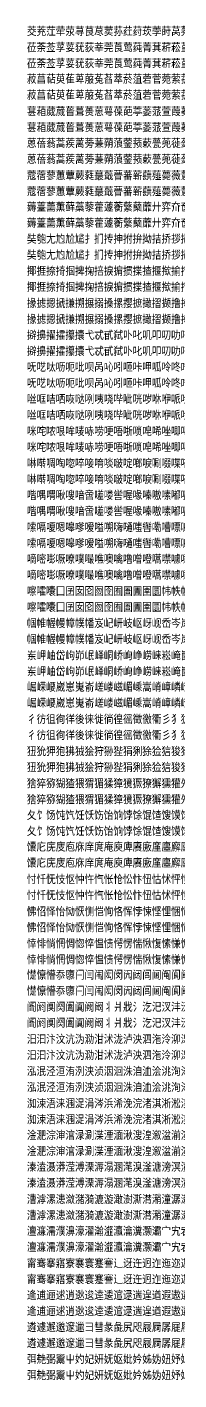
# Model space of a CAD drawing. Header units: millimetres. Extents: x 57484 to 62949, y 20083 to 192180.
# Drawn here: x 57488 to 59895, y 63260 to 84735 of the extents above; entities that cross this region are included whole.
import ezdxf

# ---------------------------------------------------------------- set-up
doc = ezdxf.new("R2010")
doc.units = ezdxf.units.MM
doc.header["$MEASUREMENT"] = 0
doc.styles.add('border', font='simplex.shx', dxfattribs={"bigfont": 'border.shx'})
doc.styles.add('gbk', font='simplex.shx', dxfattribs={"bigfont": 'gbk.shx'})

msp = doc.modelspace()

# ---------------------------------------------------------------- texts
at = {"color": 2, "style": 'gbk'}
for s, p in [('茭茺茳荦荥荨茛荩荬荪荭荮莰荸莳莴莠莪莓莜', (57485.1, 84594.4)), ('莅荼莶莩荽莸荻莘莞莨莺莼菁萁菥菘堇萘萋菝', (57485.1, 84084.4)), ('菽菖萜萸萑萆菔菟萏萃菸菹菪菅菀萦菰菡葜葑', (57485.1, 83582.4)), ('葚葙葳蒇蒈葺蒉葸萼葆葩葶蒌蒎萱葭蓁蓍蓐蓦', (57485.1, 83068.4)), ('蒽蓓蓊蒿蒺蓠蒡蒹蒴蒗蓥蓣蔌甍蔸蓰蔹蔟蔺蕖', (57485.1, 82564.4)), ('蔻蓿蓼蕙蕈蕨蕤蕞蕺瞢蕃蕲蕻薤薨薇薏蕹薮薜', (57485.1, 82052.4)), ('薅薹薷薰藓藁藜藿蘧蘅蘩蘖蘼廾弈夼奁耷奕奚', (57485.1, 81552.4)), ('奘匏尢尥尬尴扌扪抟抻拊拚拗拮挢拶挹捋捃掭', (57485.1, 81044.4)), ('揶捱捺掎掴捭掬掊捩掮掼揲揸揠揿揄揞揎摒揆', (57485.1, 80534.4)), ('掾摅摁搋搛搠搌搦搡摞撄摭撖摺撷撸撙撺擀擐', (57485.1, 80022.4)), ('擗擤擢攉攥攮弋忒甙弑卟叱叽叩叨叻吒吖吆呋', (57485.1, 79516.4)), ('呒呓呔呖呃吡呗呙吣吲咂咔呷呱呤咚咛咄呶呦', (57485.1, 79010.4)), ('咝哐咭哂咴哒咧咦哓哔呲咣哕咻咿哌哙哚哜咩', (57485.1, 78500.4)), ('咪咤哝哏哞唛哧唠哽唔哳唢唣唏唑唧唪啧喏喵', (57485.1, 77990.4)), ('啉啭啁啕唿啐唼唷啖啵啶啷唳唰啜喋嗒喃喱喹', (57485.1, 77482.4)), ('喈喁喟啾嗖喑啻嗟喽喾喔喙嗪嗷嗉嘟嗑嗫嗬嗔', (57485.1, 76976.4)), ('嗦嗝嗄嗯嗥嗲嗳嗌嗍嗨嗵嗤辔嘞嘈嘌嘁嘤嘣嗾', (57485.1, 76466.4)), ('嘀嘧嘭噘嘹噗嘬噍噢噙噜噌噔嚆噤噱噫噻噼嚅', (57485.1, 75962.4)), ('嚓嚯囔囗囝囡囵囫囹囿圄圊圉圜帏帙帔帑帱帻', (57485.1, 75452.4)), ('帼帷幄幔幛幞幡岌屺岍岐岖岈岘岙岑岚岜岵岢', (57485.1, 74944.4)), ('岽岬岫岱岣峁岷峄峒峤峋峥崂崃崧崦崮崤崞崆', (57485.1, 74432.4)), ('崛嵘崾崴崽嵬嵛嵯嵝嵫嵋嵊嵩嵴嶂嶙嶝豳嶷巅', (57485.1, 73932.4)), ('彳彷徂徇徉後徕徙徜徨徭徵徼衢彡犭犰犴犷犸', (57485.1, 73420.4)), ('狃狁狎狍狒狨狯狩狲狴狷猁狳猃狺狻猗猓猡猊', (57485.1, 72910.4)), ('猞猝猕猢猹猥猬猸猱獐獍獗獠獬獯獾舛夥飧夤', (57485.1, 72400.4)), ('夂饣饧饨饩饪饫饬饴饷饽馀馄馇馊馍馐馑馓馔', (57485.1, 71896.4)), ('馕庀庑庋庖庥庠庹庵庾庳赓廒廑廛廨廪膺忄忉', (57485.1, 71394.4)), ('忖忏怃忮怄忡忤忾怅怆忪忭忸怙怵怦怛怏怍怩', (57485.1, 70878.4)), ('怫怊怿怡恸恹恻恺恂恪恽悖悚悭悝悃悒悌悛惬', (57485.1, 70368.4)), ('悻悱惝惘惆惚悴愠愦愕愣惴愀愎愫慊慵憬憔憧', (57485.1, 69858.4)), ('憷懔懵忝隳闩闫闱闳闵闶闼闾阃阄阆阈阊阋阌', (57485.1, 69360.4)), ('阍阏阒阕阖阗阙阚丬爿戕氵汔汜汊沣沅沐沔沌', (57485.1, 68852.4)), ('汨汩汴汶沆沩泐泔沭泷泸泱泗沲泠泖泺泫泮沱', (57485.1, 68340.4)), ('泓泯泾洹洧洌浃浈洇洄洙洎洫浍洮洵洚浏浒浔', (57485.1, 67830.4)), ('洳涑浯涞涠浞涓涔浜浠浼浣渚淇淅淞渎涿淠渑', (57485.1, 67320.4)), ('淦淝淙渖涫渌涮渫湮湎湫溲湟溆湓湔渲渥湄滟', (57485.1, 66816.4)), ('溱溘滠漭滢溥溧溽溻溷滗溴滏溏滂溟潢潆潇漤', (57485.1, 66312.4)), ('漕滹漯漶潋潴漪漉漩澉澍澌潸潲潼潺濑濉澧澹', (57485.1, 65798.4)), ('澶濂濡濮濞濠濯瀚瀣瀛瀹瀵灏灞宀宄宕宓宥宸', (57485.1, 65294.4)), ('甯骞搴寤寮褰寰蹇謇辶迓迕迥迮迤迩迦迳迨逅', (57485.1, 64782.4)), ('逄逋逦逑逍逖逡逵逶逭逯遄遑遒遐遨遘遢遛暹', (57485.1, 64276.4)), ('遴遽邂邈邃邋彐彗彖彘尻咫屐屙孱屣屦羼弪弩', (57485.1, 63768.4)), ('弭艴弼鬻屮妁妃妍妩妪妣妗姊妫妞妤姒妲妯姗', (57485.1, 63260.4))]:
    msp.add_text(s, height=127, dxfattribs=at).set_placement(p)
at = {"color": 4, "style": 'border'}
for s, p in [('莅荼莶莩荽莸荻莘莞莨莺莼菁萁菥菘堇萘萋菝', (57485.1, 84338.4)), ('菽菖萜萸萑萆菔菟萏萃菸菹菪菅菀萦菰菡葜葑', (57485.1, 83836.4)), ('葚葙葳蒇蒈葺蒉葸萼葆葩葶蒌蒎萱葭蓁蓍蓐蓦', (57485.1, 83322.4)), ('蒽蓓蓊蒿蒺蓠蒡蒹蒴蒗蓥蓣蔌甍蔸蓰蔹蔟蔺蕖', (57485.1, 82818.4)), ('蔻蓿蓼蕙蕈蕨蕤蕞蕺瞢蕃蕲蕻薤薨薇薏蕹薮薜', (57485.1, 82306.4)), ('薅薹薷薰藓藁藜藿蘧蘅蘩蘖蘼廾弈夼奁耷奕奚', (57485.1, 81806.4)), ('奘匏尢尥尬尴扌扪抟抻拊拚拗拮挢拶挹捋捃掭', (57485.1, 81298.4)), ('揶捱捺掎掴捭掬掊捩掮掼揲揸揠揿揄揞揎摒揆', (57485.1, 80788.4)), ('掾摅摁搋搛搠搌搦搡摞撄摭撖摺撷撸撙撺擀擐', (57485.1, 80276.4)), ('擗擤擢攉攥攮弋忒甙弑卟叱叽叩叨叻吒吖吆呋', (57485.1, 79770.4)), ('呒呓呔呖呃吡呗呙吣吲咂咔呷呱呤咚咛咄呶呦', (57485.1, 79264.4)), ('咝哐咭哂咴哒咧咦哓哔呲咣哕咻咿哌哙哚哜咩', (57485.1, 78754.4)), ('咪咤哝哏哞唛哧唠哽唔哳唢唣唏唑唧唪啧喏喵', (57485.1, 78244.4)), ('啉啭啁啕唿啐唼唷啖啵啶啷唳唰啜喋嗒喃喱喹', (57485.1, 77736.4)), ('喈喁喟啾嗖喑啻嗟喽喾喔喙嗪嗷嗉嘟嗑嗫嗬嗔', (57485.1, 77230.4)), ('嗦嗝嗄嗯嗥嗲嗳嗌嗍嗨嗵嗤辔嘞嘈嘌嘁嘤嘣嗾', (57485.1, 76720.4)), ('嘀嘧嘭噘嘹噗嘬噍噢噙噜噌噔嚆噤噱噫噻噼嚅', (57485.1, 76216.4)), ('嚓嚯囔囗囝囡囵囫囹囿圄圊圉圜帏帙帔帑帱帻', (57485.1, 75706.4)), ('帼帷幄幔幛幞幡岌屺岍岐岖岈岘岙岑岚岜岵岢', (57485.1, 75198.4)), ('岽岬岫岱岣峁岷峄峒峤峋峥崂崃崧崦崮崤崞崆', (57485.1, 74686.4)), ('崛嵘崾崴崽嵬嵛嵯嵝嵫嵋嵊嵩嵴嶂嶙嶝豳嶷巅', (57485.1, 74186.4)), ('彳彷徂徇徉後徕徙徜徨徭徵徼衢彡犭犰犴犷犸', (57485.1, 73674.4)), ('狃狁狎狍狒狨狯狩狲狴狷猁狳猃狺狻猗猓猡猊', (57485.1, 73164.4)), ('猞猝猕猢猹猥猬猸猱獐獍獗獠獬獯獾舛夥飧夤', (57485.1, 72654.4)), ('夂饣饧饨饩饪饫饬饴饷饽馀馄馇馊馍馐馑馓馔', (57485.1, 72150.4)), ('馕庀庑庋庖庥庠庹庵庾庳赓廒廑廛廨廪膺忄忉', (57485.1, 71648.4)), ('忖忏怃忮怄忡忤忾怅怆忪忭忸怙怵怦怛怏怍怩', (57485.1, 71132.4)), ('怫怊怿怡恸恹恻恺恂恪恽悖悚悭悝悃悒悌悛惬', (57485.1, 70622.4)), ('悻悱惝惘惆惚悴愠愦愕愣惴愀愎愫慊慵憬憔憧', (57485.1, 70112.4)), ('憷懔懵忝隳闩闫闱闳闵闶闼闾阃阄阆阈阊阋阌', (57485.1, 69614.4)), ('阍阏阒阕阖阗阙阚丬爿戕氵汔汜汊沣沅沐沔沌', (57485.1, 69106.4)), ('汨汩汴汶沆沩泐泔沭泷泸泱泗沲泠泖泺泫泮沱', (57485.1, 68594.4)), ('泓泯泾洹洧洌浃浈洇洄洙洎洫浍洮洵洚浏浒浔', (57485.1, 68084.4)), ('洳涑浯涞涠浞涓涔浜浠浼浣渚淇淅淞渎涿淠渑', (57485.1, 67574.4)), ('淦淝淙渖涫渌涮渫湮湎湫溲湟溆湓湔渲渥湄滟', (57485.1, 67070.4)), ('溱溘滠漭滢溥溧溽溻溷滗溴滏溏滂溟潢潆潇漤', (57485.1, 66566.4)), ('漕滹漯漶潋潴漪漉漩澉澍澌潸潲潼潺濑濉澧澹', (57485.1, 66052.4)), ('澶濂濡濮濞濠濯瀚瀣瀛瀹瀵灏灞宀宄宕宓宥宸', (57485.1, 65548.4)), ('甯骞搴寤寮褰寰蹇謇辶迓迕迥迮迤迩迦迳迨逅', (57485.1, 65036.4)), ('逄逋逦逑逍逖逡逵逶逭逯遄遑遒遐遨遘遢遛暹', (57485.1, 64530.4)), ('遴遽邂邈邃邋彐彗彖彘尻咫屐屙孱屣屦羼弪弩', (57485.1, 64022.4)), ('弭艴弼鬻屮妁妃妍妩妪妣妗姊妫妞妤姒妲妯姗', (57485.1, 63514.4))]:
    msp.add_text(s, height=127, dxfattribs=at).set_placement(p)

doc.saveas('drawing.dxf')
